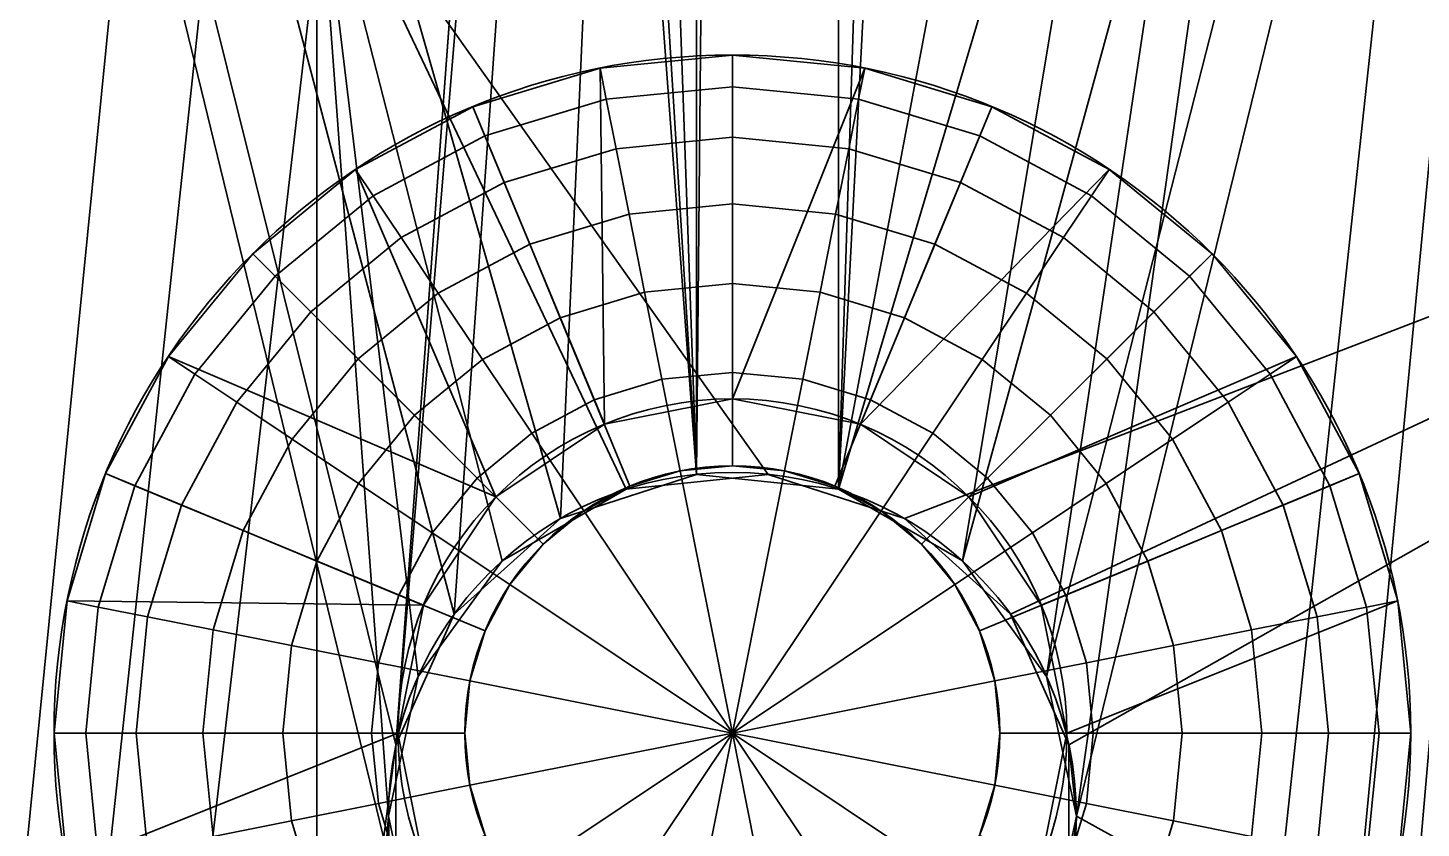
# Model space of a CAD drawing. Header units: millimetres. Extents: x 516 to 946, y 0 to 190.
# Drawn here: x 663.24 to 670.53, y 107.92 to 112.11 of the extents above; entities that cross this region are included whole.
import ezdxf

# ---------------------------------------------------------------- set-up
doc = ezdxf.new("R2010")
doc.units = ezdxf.units.MM
doc.layers.add('1', color=7, linetype='Continuous', true_color=0xffffff)

# ---------------------------------------------------------------- blocks, each defined once
blk = doc.blocks.new('UG_SURFACE_001')
at = {"layer": '1', "color": 252, "linetype": 'Continuous', "lineweight": 35}
for points in [[(149.199486, 113.101698, 3.5), (141.220301, 113.101698, 3.5), (141.220301, 103.351697, 3.5), (149.199486, 103.351697, 3.5)], [(149.199486, 103.351697, 1.5), (141.220301, 103.351697, 1.5), (141.220301, 113.101698, 1.5), (149.199486, 113.101698, 1.5)], [(149.199486, 113.101698, 3.5), (149.730101, 108.710267, 3.5), (150.170043, 109.315798, 3.5)], [(149.199486, 113.101698, 3.5), (149.199486, 103.351697, 3.5), (149.574488, 107.978135, 3.5)], [(149.574488, 107.978135, 3.5), (149.730101, 108.710267, 3.5), (149.199486, 113.101698, 3.5)], [(149.199486, 113.101698, 3.5), (150.818259, 109.69004, 3.5), (151.562631, 109.768279, 3.5)], [(151.562631, 109.768279, 3.5), (152.274489, 109.536983, 3.5), (161.528692, 113.101698, 3.5), (149.199486, 113.101698, 3.5)], [(150.170043, 109.315798, 3.5), (150.818259, 109.69004, 3.5), (149.199486, 113.101698, 3.5)], [(149.199486, 113.101698, 1.5), (161.528692, 113.101698, 1.5), (152.274489, 109.536983, 1.5), (151.562631, 109.768279, 1.5)], [(149.199486, 113.101698, 1.5), (149.730101, 108.710267, 1.5), (149.574488, 107.978135, 1.5)], [(149.199486, 113.101698, 1.5), (150.818259, 109.69004, 1.5), (150.170043, 109.315798, 1.5)], [(150.170043, 109.315798, 1.5), (149.730101, 108.710267, 1.5), (149.199486, 113.101698, 1.5)], [(151.562631, 109.768279, 1.5), (150.818259, 109.69004, 1.5), (149.199486, 113.101698, 1.5)], [(149.574488, 107.978135, 1.5), (149.199486, 103.351697, 1.5), (149.199486, 113.101698, 1.5)], [(161.528692, 113.101698, 3.5), (152.274489, 109.536983, 3.5), (152.83072, 109.036148, 3.5)], [(152.83072, 109.036148, 1.5), (152.274489, 109.536983, 1.5), (161.528692, 113.101698, 1.5)], [(152.83072, 109.036148, 3.5), (153.135151, 108.352378, 3.5), (161.528692, 113.101698, 3.5)], [(153.135151, 108.352378, 1.5), (152.83072, 109.036148, 1.5), (161.528692, 113.101698, 1.5)], [(161.528692, 103.351697, 3.5), (161.528692, 113.101698, 3.5), (153.135151, 108.352378, 3.5), (153.135151, 107.603893, 3.5)], [(153.17449, 107.978135, 1.5), (153.135151, 108.352378, 1.5), (161.528692, 113.101698, 1.5), (161.528692, 103.351697, 1.5)], [(151.562631, 109.768279, 1.5), (151.562631, 109.768279, 3.5), (150.818259, 109.69004, 3.5), (150.818259, 109.69004, 1.5)], [(152.274489, 109.536983, 1.5), (152.274489, 109.536983, 3.5), (151.562631, 109.768279, 3.5), (151.562631, 109.768279, 1.5)], [(150.818259, 109.69004, 1.5), (150.818259, 109.69004, 3.5), (150.170043, 109.315798, 3.5), (150.170043, 109.315798, 1.5)], [(152.83072, 109.036148, 1.5), (152.83072, 109.036148, 3.5), (152.274489, 109.536983, 3.5), (152.274489, 109.536983, 1.5)], [(150.170043, 109.315798, 1.5), (150.170043, 109.315798, 3.5), (149.730101, 108.710267, 3.5), (149.730101, 108.710267, 1.5)], [(153.135151, 108.352378, 1.5), (153.135151, 108.352378, 3.5), (152.83072, 109.036148, 3.5), (152.83072, 109.036148, 1.5)], [(149.730101, 108.710267, 1.5), (149.730101, 108.710267, 3.5), (149.574488, 107.978135, 3.5), (149.574488, 107.978135, 1.5)], [(153.135151, 108.352378, 3.5), (153.135151, 108.352378, 1.5), (153.17449, 107.978135, 1.5)], [(153.17449, 107.978135, 1.5), (153.135151, 107.603893, 3.5), (153.135151, 108.352378, 3.5)], [(149.730101, 107.246011, 3.5), (149.574488, 107.978135, 3.5), (149.199486, 103.351697, 3.5)], [(149.199486, 103.351697, 1.5), (149.574488, 107.978135, 1.5), (149.730101, 107.246011, 1.5)], [(149.574488, 107.978135, 1.5), (149.574488, 107.978135, 3.5), (149.730101, 107.246011, 3.5), (149.730101, 107.246011, 1.5)], [(161.528692, 103.351697, 1.5), (153.135151, 107.603893, 1.5), (153.17449, 107.978135, 1.5)], [(153.17449, 107.978135, 1.5), (153.135151, 107.603893, 1.5), (153.135151, 107.603893, 3.5)]]:
    blk.add_3dface(points, dxfattribs=at)
blk = doc.blocks.new('1стенка_MODEL')
at = {"layer": '1', "color": 252, "linetype": 'Continuous', "lineweight": 35}
blk.add_circle((151.374484, 107.978137, 1.5), 1.8, dxfattribs=at)
at = {"layer": '1', "color": 252, "linetype": 'Continuous', "lineweight": 35, "extrusion": (0, 0, -1)}
blk.add_circle((-151.374484, 107.978137, -3.5), 1.8, dxfattribs=at)
at = {"layer": '1', "color": 252, "linetype": 'Continuous', "lineweight": 35}
blk.add_blockref('UG_SURFACE_001', (0, 0), dxfattribs=at)
blk = doc.blocks.new('UG_SURFACE_004')
at = {"layer": '1', "color": 252, "linetype": 'Continuous', "lineweight": 35}
for points in [[(141.374469, 141.413555, 3.5), (149.613827, 84.916964, 3.5), (149.613827, 84.168479, 3.5)], [(149.613827, 84.168479, 3.5), (151.186347, 62.897444, 3.5), (141.374469, 141.413555, 3.5)], [(141.374469, 141.413555, 3.5), (150.474489, 86.101569, 3.5), (149.918258, 85.600734, 3.5)], [(141.374469, 141.413555, 3.5), (149.613813, 108.352378, 3.5), (149.613813, 107.603893, 3.5)], [(149.613813, 107.603893, 3.5), (151.186347, 86.332865, 3.5), (150.474489, 86.101569, 3.5), (141.374469, 141.413555, 3.5)], [(141.374469, 141.413555, 3.5), (150.474489, 109.536983, 3.5), (149.918258, 109.036148, 3.5)], [(141.374469, 141.413555, 3.5), (150.474504, 62.666155, 3.5), (149.918273, 62.16532, 3.5)], [(149.918258, 85.600734, 3.5), (149.613827, 84.916964, 3.5), (141.374469, 141.413555, 3.5)], [(149.613813, 131.039307, 3.5), (151.186332, 109.768279, 3.5), (150.474489, 109.536983, 3.5), (141.374469, 141.413555, 3.5)], [(149.918273, 62.16532, 3.5), (149.613842, 61.48155, 3.5), (141.374499, 51.107306, 3.5), (141.374469, 141.413555, 3.5)], [(149.918258, 109.036148, 3.5), (149.613813, 108.352378, 3.5), (141.374469, 141.413555, 3.5)], [(141.374469, 141.413555, 3.5), (151.186347, 62.897444, 3.5), (150.474504, 62.666155, 3.5)], [(152.578935, 85.880384, 3.5), (151.93072, 86.254627, 3.5), (161.37448, 141.413555, 3.5)], [(153.018862, 130.681425, 3.5), (153.174475, 131.413549, 3.5), (161.37448, 141.413555, 3.5), (151.93072, 109.69004, 3.5)], [(153.018862, 107.246011, 3.5), (153.17449, 107.978135, 3.5), (161.37448, 141.413555, 3.5), (151.93072, 86.254627, 3.5)], [(152.57892, 109.315798, 3.5), (151.93072, 109.69004, 3.5), (161.37448, 141.413555, 3.5)], [(153.17449, 84.542722, 3.5), (161.37448, 141.413555, 3.5), (151.930735, 62.819213, 3.5)], [(152.578935, 62.44497, 3.5), (151.930735, 62.819213, 3.5), (161.37448, 141.413555, 3.5)], [(161.37448, 141.413555, 3.5), (153.018862, 108.710267, 3.5), (152.57892, 109.315798, 3.5)], [(153.018877, 85.274845, 3.5), (152.578935, 85.880384, 3.5), (161.37448, 141.413555, 3.5)], [(161.37448, 141.413555, 3.5), (153.018892, 61.839435, 3.5), (152.578935, 62.44497, 3.5)], [(161.37448, 141.413555, 3.5), (153.17449, 107.978135, 3.5), (153.018862, 108.710267, 3.5)], [(161.37448, 141.413555, 3.5), (153.17449, 84.542722, 3.5), (153.018877, 85.274845, 3.5)], [(161.37448, 141.413555, 3.5), (161.374509, 51.10731, 3.5), (153.174505, 61.107308, 3.5), (153.018892, 61.839435, 3.5)], [(149.918243, 130.355537, 5), (149.613813, 131.039307, 5), (142.074481, 141.228884, 5), (142.07451, 51.291965, 5)], [(151.93072, 86.254627, 5), (157.87448, 141.228899, 5), (153.17449, 107.978135, 5)], [(157.87448, 141.228899, 5), (151.93072, 109.69004, 5), (152.57892, 109.315798, 5)], [(157.87448, 141.228899, 5), (151.93072, 86.254627, 5), (152.578935, 85.880384, 5)], [(151.93072, 109.69004, 5), (157.87448, 141.228899, 5), (153.174475, 131.413549, 5), (153.018862, 130.681425, 5)], [(152.57892, 109.315798, 5), (153.018862, 108.710267, 5), (157.87448, 141.228899, 5)], [(152.578935, 85.880384, 5), (153.018877, 85.274845, 5), (157.87448, 141.228899, 5)], [(153.018862, 108.710267, 5), (153.17449, 107.978135, 5), (157.87448, 141.228899, 5)], [(157.87448, 141.228899, 5), (153.018877, 85.274845, 5), (153.17449, 84.542722, 5)], [(153.17449, 84.542722, 5), (157.87451, 51.291969, 5), (157.87448, 141.228899, 5)], [(151.186332, 109.768279, 3.5), (149.613813, 131.039307, 3.5), (149.918243, 130.355537, 3.5)], [(151.93072, 109.69004, 5), (153.018862, 130.681425, 5), (152.578905, 130.075887, 5)], [(152.578905, 130.075887, 3.5), (153.018862, 130.681425, 3.5), (151.93072, 109.69004, 3.5)], [(150.474474, 129.854709, 5), (149.918243, 130.355537, 5), (142.07451, 51.291965, 5)], [(151.186332, 109.768279, 3.5), (149.918243, 130.355537, 3.5), (150.474474, 129.854709, 3.5)], [(151.93072, 109.69004, 5), (152.578905, 130.075887, 5), (151.930705, 129.701644, 5)], [(151.93072, 109.69004, 3.5), (151.930705, 129.701644, 3.5), (152.578905, 130.075887, 3.5)], [(151.186317, 129.623413, 5), (150.474474, 129.854709, 5), (142.07451, 51.291965, 5)], [(150.474474, 129.854709, 3.5), (151.186317, 129.623413, 3.5), (151.186332, 109.768279, 3.5)], [(151.186317, 129.623413, 3.5), (151.930705, 129.701644, 3.5), (151.93072, 109.69004, 3.5), (151.186332, 109.768279, 3.5)], [(151.930705, 129.701644, 5), (151.374474, 129.613549, 5), (151.186332, 109.768279, 5), (151.93072, 109.69004, 5)], [(149.613813, 108.352378, 5), (151.186317, 129.623413, 5), (142.07451, 51.291965, 5)], [(149.613813, 108.352378, 5), (151.374474, 129.613549, 5), (151.186317, 129.623413, 5)], [(151.374474, 129.613549, 5), (149.613813, 108.352378, 5), (149.918258, 109.036148, 5)], [(149.918258, 109.036148, 5), (150.474489, 109.536983, 5), (151.374474, 129.613549, 5)], [(151.374474, 129.613549, 5), (150.474489, 109.536983, 5), (151.186332, 109.768279, 5)], [(150.474489, 109.536983, 5), (150.474489, 109.536983, 3.5), (151.186332, 109.768279, 3.5), (151.186332, 109.768279, 5)], [(151.186332, 109.768279, 5), (151.186332, 109.768279, 3.5), (151.93072, 109.69004, 3.5), (151.93072, 109.69004, 5)], [(151.93072, 109.69004, 5), (151.93072, 109.69004, 3.5), (152.57892, 109.315798, 3.5), (152.57892, 109.315798, 5)], [(149.918258, 109.036148, 5), (149.918258, 109.036148, 3.5), (150.474489, 109.536983, 3.5), (150.474489, 109.536983, 5)], [(152.57892, 109.315798, 5), (152.57892, 109.315798, 3.5), (153.018862, 108.710267, 3.5), (153.018862, 108.710267, 5)], [(149.613813, 108.352378, 5), (149.613813, 108.352378, 3.5), (149.918258, 109.036148, 3.5), (149.918258, 109.036148, 5)], [(153.018862, 108.710267, 5), (153.018862, 108.710267, 3.5), (153.17449, 107.978135, 3.5), (153.17449, 107.978135, 5)], [(142.07451, 51.291965, 5), (149.613813, 107.603893, 5), (149.613813, 108.352378, 5)], [(149.613813, 107.603893, 5), (149.613813, 107.603893, 3.5), (149.613813, 108.352378, 3.5), (149.613813, 108.352378, 5)], [(153.17449, 107.978135, 5), (153.018862, 107.246011, 5), (151.93072, 86.254627, 5)], [(153.17449, 107.978135, 5), (153.17449, 107.978135, 3.5), (153.018862, 107.246011, 3.5), (153.018862, 107.246011, 5)]]:
    blk.add_3dface(points, dxfattribs=at)
blk = doc.blocks.new('5стойка_MODEL')
at = {"layer": '1', "color": 252, "linetype": 'Continuous', "lineweight": 35}
for centre in [(151.3745, 107.9781, 3.5), (151.3745, 107.9781, 5)]:
    blk.add_circle(centre, 1.8, dxfattribs=at)
blk.add_blockref('UG_SURFACE_004', (0, 0), dxfattribs=at)
blk = doc.blocks.new('UG_SURFACE_007')
at = {"layer": '1', "color": 252, "linetype": 'Continuous', "lineweight": 35}
for points in [[(0, 3.384057, -0.462897), (-0.660197, 3.319033, -0.462897), (-0.692571, 3.481788), (0, 3.55)], [(-0.669696, 1.616789), (0, 1.75), (0, 3.55), (-0.692571, 3.481788)], [(-0.692571, 3.481788, 3.5), (0, 3.55, 3.5), (0, 1.75, 3.5), (-0.669696, 1.616789, 3.5)], [(0, 3.55, 3.5), (-0.692571, 3.481788, 3.5), (-0.660197, 3.319033, 3.962897), (0, 3.384057, 3.962897)], [(0.660197, 3.319033, -0.462897), (0, 3.384057, -0.462897), (0, 3.55), (0.692571, 3.481788)], [(0.692571, 3.481788), (0, 3.55), (0, 1.75)], [(0, 1.75, 3.5), (0, 3.55, 3.5), (0.692571, 3.481788, 3.5)], [(0.692571, 3.481788, 3.5), (0, 3.55, 3.5), (0, 3.384057, 3.962897), (0.660197, 3.319033, 3.962897)], [(-0.660197, 3.319033, -0.462897), (-1.295022, 3.12646, -0.462897), (-1.358526, 3.279772), (-0.692571, 3.481788)], [(-0.692571, 3.481788), (-1.358526, 3.279772), (-0.669696, 1.616789)], [(-0.669696, 1.616789, 3.5), (-1.358526, 3.279772, 3.5), (-0.692571, 3.481788, 3.5)], [(-0.692571, 3.481788, 3.5), (-1.358526, 3.279772, 3.5), (-1.295022, 3.12646, 3.962897), (-0.660197, 3.319033, 3.962897)], [(0, 1.75), (0.669696, 1.616789), (1.358526, 3.279772), (0.692571, 3.481788)], [(0.692571, 3.481788, 3.5), (1.358526, 3.279772, 3.5), (0.669696, 1.616789, 3.5), (0, 1.75, 3.5)], [(1.295022, 3.12646, -0.462897), (0.660197, 3.319033, -0.462897), (0.692571, 3.481788), (1.358526, 3.279772)], [(1.358526, 3.279772, 3.5), (0.692571, 3.481788, 3.5), (0.660197, 3.319033, 3.962897), (1.295022, 3.12646, 3.962897)], [(0, 3.119843, -0.877629), (-0.608651, 3.059896, -0.877629), (-0.660197, 3.319033, -0.462897), (0, 3.384057, -0.462897)], [(0, 3.384057, 3.962897), (-0.660197, 3.319033, 3.962897), (-0.608651, 3.059896, 4.377629), (0, 3.119843, 4.377629)], [(0.608651, 3.059896, -0.877629), (0, 3.119843, -0.877629), (0, 3.384057, -0.462897), (0.660197, 3.319033, -0.462897)], [(0.660197, 3.319033, 3.962897), (0, 3.384057, 3.962897), (0, 3.119843, 4.377629), (0.608651, 3.059896, 4.377629)], [(-0.608651, 3.059896, -0.877629), (-1.193912, 2.882359, -0.877629), (-1.295022, 3.12646, -0.462897), (-0.660197, 3.319033, -0.462897)], [(-0.660197, 3.319033, 3.962897), (-1.295022, 3.12646, 3.962897), (-1.193912, 2.882359, 4.377629), (-0.608651, 3.059896, 4.377629)], [(1.193912, 2.882359, -0.877629), (0.608651, 3.059896, -0.877629), (0.660197, 3.319033, -0.462897), (1.295022, 3.12646, -0.462897)], [(1.295022, 3.12646, 3.962897), (0.660197, 3.319033, 3.962897), (0.608651, 3.059896, 4.377629), (1.193912, 2.882359, 4.377629)], [(-1.295022, 3.12646, -0.462897), (-1.880081, 2.81374, -0.462897), (-1.972274, 2.951717), (-1.358526, 3.279772)], [(-1.237437, 1.237437), (-0.669696, 1.616789), (-1.358526, 3.279772), (-1.972274, 2.951717)], [(-1.972274, 2.951717, 3.5), (-1.358526, 3.279772, 3.5), (-0.669696, 1.616789, 3.5), (-1.237437, 1.237437, 3.5)], [(-1.358526, 3.279772, 3.5), (-1.972274, 2.951717, 3.5), (-1.880081, 2.81374, 3.962897), (-1.295022, 3.12646, 3.962897)], [(1.972274, 2.951717), (1.358526, 3.279772), (0.669696, 1.616789)], [(0.669696, 1.616789, 3.5), (1.358526, 3.279772, 3.5), (1.972274, 2.951717, 3.5)], [(1.880081, 2.81374, -0.462897), (1.295022, 3.12646, -0.462897), (1.358526, 3.279772), (1.972274, 2.951717)], [(1.972274, 2.951717, 3.5), (1.358526, 3.279772, 3.5), (1.295022, 3.12646, 3.962897), (1.880081, 2.81374, 3.962897)], [(-1.193912, 2.882359, -0.877629), (-1.733292, 2.594055, -0.877629), (-1.880081, 2.81374, -0.462897), (-1.295022, 3.12646, -0.462897)], [(-1.295022, 3.12646, 3.962897), (-1.880081, 2.81374, 3.962897), (-1.733292, 2.594055, 4.377629), (-1.193912, 2.882359, 4.377629)], [(0, 2.770447, -1.223654), (-0.540487, 2.717214, -1.223654), (-0.608651, 3.059896, -0.877629), (0, 3.119843, -0.877629)], [(0, 3.119843, 4.377629), (-0.608651, 3.059896, 4.377629), (-0.540487, 2.717214, 4.723654), (0, 2.770447, 4.723654)], [(0.540487, 2.717214, -1.223654), (0, 2.770447, -1.223654), (0, 3.119843, -0.877629), (0.608651, 3.059896, -0.877629)], [(0.608651, 3.059896, 4.377629), (0, 3.119843, 4.377629), (0, 2.770447, 4.723654), (0.540487, 2.717214, 4.723654)], [(1.733292, 2.594055, -0.877629), (1.193912, 2.882359, -0.877629), (1.295022, 3.12646, -0.462897), (1.880081, 2.81374, -0.462897)], [(1.880081, 2.81374, 3.962897), (1.295022, 3.12646, 3.962897), (1.193912, 2.882359, 4.377629), (1.733292, 2.594055, 4.377629)], [(-0.540487, 2.717214, -1.223654), (-1.060204, 2.559559, -1.223654), (-1.193912, 2.882359, -0.877629), (-0.608651, 3.059896, -0.877629)], [(-0.608651, 3.059896, 4.377629), (-1.193912, 2.882359, 4.377629), (-1.060204, 2.559559, 4.723654), (-0.540487, 2.717214, 4.723654)], [(1.060204, 2.559559, -1.223654), (0.540487, 2.717214, -1.223654), (0.608651, 3.059896, -0.877629), (1.193912, 2.882359, -0.877629)], [(1.193912, 2.882359, 4.377629), (0.608651, 3.059896, 4.377629), (0.540487, 2.717214, 4.723654), (1.060204, 2.559559, 4.723654)], [(-1.880081, 2.81374, -0.462897), (-2.392889, 2.392889, -0.462897), (-2.510229, 2.510229), (-1.972274, 2.951717)], [(-1.972274, 2.951717), (-2.510229, 2.510229), (-1.237437, 1.237437)], [(-1.237437, 1.237437, 3.5), (-2.510229, 2.510229, 3.5), (-1.972274, 2.951717, 3.5)], [(-1.972274, 2.951717, 3.5), (-2.510229, 2.510229, 3.5), (-2.392889, 2.392889, 3.962897), (-1.880081, 2.81374, 3.962897)], [(0.669696, 1.616789), (1.237437, 1.237437), (2.510229, 2.510229), (1.972274, 2.951717)], [(1.972274, 2.951717, 3.5), (2.510229, 2.510229, 3.5), (1.237437, 1.237437, 3.5), (0.669696, 1.616789, 3.5)], [(2.392889, 2.392889, -0.462897), (1.880081, 2.81374, -0.462897), (1.972274, 2.951717), (2.510229, 2.510229)], [(2.510229, 2.510229, 3.5), (1.972274, 2.951717, 3.5), (1.880081, 2.81374, 3.962897), (2.392889, 2.392889, 3.962897)], [(-1.060204, 2.559559, -1.223654), (-1.539178, 2.303543, -1.223654), (-1.733292, 2.594055, -0.877629), (-1.193912, 2.882359, -0.877629)], [(-1.193912, 2.882359, 4.377629), (-1.733292, 2.594055, 4.377629), (-1.539178, 2.303543, 4.723654), (-1.060204, 2.559559, 4.723654)], [(1.539178, 2.303543, -1.223654), (1.060204, 2.559559, -1.223654), (1.193912, 2.882359, -0.877629), (1.733292, 2.594055, -0.877629)], [(1.733292, 2.594055, 4.377629), (1.193912, 2.882359, 4.377629), (1.060204, 2.559559, 4.723654), (1.539178, 2.303543, 4.723654)], [(-1.733292, 2.594055, -0.877629), (-2.206062, 2.206062, -0.877629), (-2.392889, 2.392889, -0.462897), (-1.880081, 2.81374, -0.462897)], [(-1.880081, 2.81374, 3.962897), (-2.392889, 2.392889, 3.962897), (-2.206062, 2.206062, 4.377629), (-1.733292, 2.594055, 4.377629)], [(2.206062, 2.206062, -0.877629), (1.733292, 2.594055, -0.877629), (1.880081, 2.81374, -0.462897), (2.392889, 2.392889, -0.462897)], [(2.392889, 2.392889, 3.962897), (1.880081, 2.81374, 3.962897), (1.733292, 2.594055, 4.377629), (2.206062, 2.206062, 4.377629)], [(-0.459081, 2.307958, -1.483833), (-0.90052, 2.174048, -1.483833), (-1.060204, 2.559559, -1.223654), (-0.540487, 2.717214, -1.223654)], [(-0.540487, 2.717214, 4.723654), (-1.060204, 2.559559, 4.723654), (-0.90052, 2.174048, 4.983833), (-0.459081, 2.307958, 4.983833)], [(0, 2.353173, -1.483833), (-0.459081, 2.307958, -1.483833), (-0.540487, 2.717214, -1.223654), (0, 2.770447, -1.223654)], [(0, 2.770447, 4.723654), (-0.540487, 2.717214, 4.723654), (-0.459081, 2.307958, 4.983833), (0, 2.353173, 4.983833)], [(0.459081, 2.307958, -1.483833), (0, 2.353173, -1.483833), (0, 2.770447, -1.223654), (0.540487, 2.717214, -1.223654)], [(0.540487, 2.717214, 4.723654), (0, 2.770447, 4.723654), (0, 2.353173, 4.983833), (0.459081, 2.307958, 4.983833)], [(0.90052, 2.174048, -1.483833), (0.459081, 2.307958, -1.483833), (0.540487, 2.717214, -1.223654), (1.060204, 2.559559, -1.223654)], [(1.060204, 2.559559, 4.723654), (0.540487, 2.717214, 4.723654), (0.459081, 2.307958, 4.983833), (0.90052, 2.174048, 4.983833)], [(-1.539178, 2.303543, -1.223654), (-1.959002, 1.959002, -1.223654), (-2.206062, 2.206062, -0.877629), (-1.733292, 2.594055, -0.877629)], [(-1.733292, 2.594055, 4.377629), (-2.206062, 2.206062, 4.377629), (-1.959002, 1.959002, 4.723654), (-1.539178, 2.303543, 4.723654)], [(-0.90052, 2.174048, -1.483833), (-1.307353, 1.956592, -1.483833), (-1.539178, 2.303543, -1.223654), (-1.060204, 2.559559, -1.223654)], [(-1.060204, 2.559559, 4.723654), (-1.539178, 2.303543, 4.723654), (-1.307353, 1.956592, 4.983833), (-0.90052, 2.174048, 4.983833)], [(1.307353, 1.956592, -1.483833), (0.90052, 2.174048, -1.483833), (1.060204, 2.559559, -1.223654), (1.539178, 2.303543, -1.223654)], [(1.539178, 2.303543, 4.723654), (1.060204, 2.559559, 4.723654), (0.90052, 2.174048, 4.983833), (1.307353, 1.956592, 4.983833)], [(1.959002, 1.959002, -1.223654), (1.539178, 2.303543, -1.223654), (1.733292, 2.594055, -0.877629), (2.206062, 2.206062, -0.877629)], [(2.206062, 2.206062, 4.377629), (1.733292, 2.594055, 4.377629), (1.539178, 2.303543, 4.723654), (1.959002, 1.959002, 4.723654)], [(-2.392889, 2.392889, -0.462897), (-2.81374, 1.880081, -0.462897), (-2.951717, 1.972274), (-2.510229, 2.510229)], [(-1.237437, 1.237437), (-2.510229, 2.510229), (-2.951717, 1.972274)], [(-2.951717, 1.972274, 3.5), (-2.510229, 2.510229, 3.5), (-1.237437, 1.237437, 3.5)], [(-2.510229, 2.510229, 3.5), (-2.951717, 1.972274, 3.5), (-2.81374, 1.880081, 3.962897), (-2.392889, 2.392889, 3.962897)], [(2.951717, 1.972274), (2.510229, 2.510229), (1.237437, 1.237437)], [(1.237437, 1.237437, 3.5), (2.510229, 2.510229, 3.5), (2.951717, 1.972274, 3.5)], [(2.81374, 1.880081, -0.462897), (2.392889, 2.392889, -0.462897), (2.510229, 2.510229), (2.951717, 1.972274)], [(2.951717, 1.972274, 3.5), (2.510229, 2.510229, 3.5), (2.392889, 2.392889, 3.962897), (2.81374, 1.880081, 3.962897)], [(-2.206062, 2.206062, -0.877629), (-2.594055, 1.733292, -0.877629), (-2.81374, 1.880081, -0.462897), (-2.392889, 2.392889, -0.462897)], [(-2.392889, 2.392889, 3.962897), (-2.81374, 1.880081, 3.962897), (-2.594055, 1.733292, 4.377629), (-2.206062, 2.206062, 4.377629)], [(0, 1.888689, -1.645281), (-0.368465, 1.852398, -1.645281), (-0.459081, 2.307958, -1.483833), (0, 2.353173, -1.483833)], [(0, 2.353173, 4.983833), (-0.459081, 2.307958, 4.983833), (-0.368465, 1.852398, 5.145281), (0, 1.888689, 5.145281)], [(0.368465, 1.852398, -1.645281), (0, 1.888689, -1.645281), (0, 2.353173, -1.483833), (0.459081, 2.307958, -1.483833)], [(0.459081, 2.307958, 4.983833), (0, 2.353173, 4.983833), (0, 1.888689, 5.145281), (0.368465, 1.852398, 5.145281)], [(2.594055, 1.733292, -0.877629), (2.206062, 2.206062, -0.877629), (2.392889, 2.392889, -0.462897), (2.81374, 1.880081, -0.462897)], [(2.81374, 1.880081, 3.962897), (2.392889, 2.392889, 3.962897), (2.206062, 2.206062, 4.377629), (2.594055, 1.733292, 4.377629)], [(-1.307353, 1.956592, -1.483833), (-1.663945, 1.663945, -1.483833), (-1.959002, 1.959002, -1.223654), (-1.539178, 2.303543, -1.223654)], [(-1.539178, 2.303543, 4.723654), (-1.959002, 1.959002, 4.723654), (-1.663945, 1.663945, 4.983833), (-1.307353, 1.956592, 4.983833)], [(-0.368465, 1.852398, -1.645281), (-0.72277, 1.744921, -1.645281), (-0.90052, 2.174048, -1.483833), (-0.459081, 2.307958, -1.483833)], [(-0.459081, 2.307958, 4.983833), (-0.90052, 2.174048, 4.983833), (-0.72277, 1.744921, 5.145281), (-0.368465, 1.852398, 5.145281)], [(0.72277, 1.744921, -1.645281), (0.368465, 1.852398, -1.645281), (0.459081, 2.307958, -1.483833), (0.90052, 2.174048, -1.483833)], [(0.90052, 2.174048, 4.983833), (0.459081, 2.307958, 4.983833), (0.368465, 1.852398, 5.145281), (0.72277, 1.744921, 5.145281)], [(1.663945, 1.663945, -1.483833), (1.307353, 1.956592, -1.483833), (1.539178, 2.303543, -1.223654), (1.959002, 1.959002, -1.223654)], [(1.959002, 1.959002, 4.723654), (1.539178, 2.303543, 4.723654), (1.307353, 1.956592, 4.983833), (1.663945, 1.663945, 4.983833)], [(-1.959002, 1.959002, -1.223654), (-2.303543, 1.539178, -1.223654), (-2.594055, 1.733292, -0.877629), (-2.206062, 2.206062, -0.877629)], [(-2.206062, 2.206062, 4.377629), (-2.594055, 1.733292, 4.377629), (-2.303543, 1.539178, 4.723654), (-1.959002, 1.959002, 4.723654)], [(2.303543, 1.539178, -1.223654), (1.959002, 1.959002, -1.223654), (2.206062, 2.206062, -0.877629), (2.594055, 1.733292, -0.877629)], [(2.594055, 1.733292, 4.377629), (2.206062, 2.206062, 4.377629), (1.959002, 1.959002, 4.723654), (2.303543, 1.539178, 4.723654)], [(-0.72277, 1.744921, -1.645281), (-1.049299, 1.570387, -1.645281), (-1.307353, 1.956592, -1.483833), (-0.90052, 2.174048, -1.483833)], [(-0.90052, 2.174048, 4.983833), (-1.307353, 1.956592, 4.983833), (-1.049299, 1.570387, 5.145281), (-0.72277, 1.744921, 5.145281)], [(1.049299, 1.570387, -1.645281), (0.72277, 1.744921, -1.645281), (0.90052, 2.174048, -1.483833), (1.307353, 1.956592, -1.483833)], [(1.307353, 1.956592, 4.983833), (0.90052, 2.174048, 4.983833), (0.72277, 1.744921, 5.145281), (1.049299, 1.570387, 5.145281)], [(-2.81374, 1.880081, -0.462897), (-3.12646, 1.295022, -0.462897), (-3.279772, 1.358526), (-2.951717, 1.972274)], [(-2.951717, 1.972274), (-3.279772, 1.358526), (-1.616789, 0.669696), (-1.237437, 1.237437)], [(-1.237437, 1.237437, 3.5), (-1.616789, 0.669696, 3.5), (-3.279772, 1.358526, 3.5), (-2.951717, 1.972274, 3.5)], [(-2.951717, 1.972274, 3.5), (-3.279772, 1.358526, 3.5), (-3.12646, 1.295022, 3.962897), (-2.81374, 1.880081, 3.962897)], [(1.237437, 1.237437), (1.616789, 0.669696), (3.279772, 1.358526), (2.951717, 1.972274)], [(2.951717, 1.972274, 3.5), (3.279772, 1.358526, 3.5), (1.616789, 0.669696, 3.5), (1.237437, 1.237437, 3.5)], [(3.12646, 1.295022, -0.462897), (2.81374, 1.880081, -0.462897), (2.951717, 1.972274), (3.279772, 1.358526)], [(3.279772, 1.358526, 3.5), (2.951717, 1.972274, 3.5), (2.81374, 1.880081, 3.962897), (3.12646, 1.295022, 3.962897)], [(-1.663945, 1.663945, -1.483833), (-1.956592, 1.307353, -1.483833), (-2.303543, 1.539178, -1.223654), (-1.959002, 1.959002, -1.223654)], [(-1.959002, 1.959002, 4.723654), (-2.303543, 1.539178, 4.723654), (-1.956592, 1.307353, 4.983833), (-1.663945, 1.663945, 4.983833)], [(-1.049299, 1.570387, -1.645281), (-1.335505, 1.335505, -1.645281), (-1.663945, 1.663945, -1.483833), (-1.307353, 1.956592, -1.483833)], [(-1.307353, 1.956592, 4.983833), (-1.663945, 1.663945, 4.983833), (-1.335505, 1.335505, 5.145281), (-1.049299, 1.570387, 5.145281)], [(1.335505, 1.335505, -1.645281), (1.049299, 1.570387, -1.645281), (1.307353, 1.956592, -1.483833), (1.663945, 1.663945, -1.483833)], [(1.663945, 1.663945, 4.983833), (1.307353, 1.956592, 4.983833), (1.049299, 1.570387, 5.145281), (1.335505, 1.335505, 5.145281)], [(1.956592, 1.307353, -1.483833), (1.663945, 1.663945, -1.483833), (1.959002, 1.959002, -1.223654), (2.303543, 1.539178, -1.223654)], [(2.303543, 1.539178, 4.723654), (1.959002, 1.959002, 4.723654), (1.663945, 1.663945, 4.983833), (1.956592, 1.307353, 4.983833)], [(-2.594055, 1.733292, -0.877629), (-2.882359, 1.193912, -0.877629), (-3.12646, 1.295022, -0.462897), (-2.81374, 1.880081, -0.462897)], [(-2.81374, 1.880081, 3.962897), (-3.12646, 1.295022, 3.962897), (-2.882359, 1.193912, 4.377629), (-2.594055, 1.733292, 4.377629)], [(-0.273126, 1.373099, -1.7), (-0.535757, 1.293431, -1.7), (-0.72277, 1.744921, -1.645281), (-0.368465, 1.852398, -1.645281)], [(-0.368465, 1.852398, 5.145281), (-0.72277, 1.744921, 5.145281), (-0.535757, 1.293431, 5.2), (-0.273126, 1.373099, 5.2)], [(0, 1.4, -1.7), (-0.273126, 1.373099, -1.7), (-0.368465, 1.852398, -1.645281), (0, 1.888689, -1.645281)], [(0, 1.888689, 5.145281), (-0.368465, 1.852398, 5.145281), (-0.273126, 1.373099, 5.2), (0, 1.4, 5.2)], [(0.273126, 1.373099, -1.7), (0, 1.4, -1.7), (0, 1.888689, -1.645281), (0.368465, 1.852398, -1.645281)], [(0.368465, 1.852398, 5.145281), (0, 1.888689, 5.145281), (0, 1.4, 5.2), (0.273126, 1.373099, 5.2)], [(0.535757, 1.293431, -1.7), (0.273126, 1.373099, -1.7), (0.368465, 1.852398, -1.645281), (0.72277, 1.744921, -1.645281)], [(0.72277, 1.744921, 5.145281), (0.368465, 1.852398, 5.145281), (0.273126, 1.373099, 5.2), (0.535757, 1.293431, 5.2)], [(2.882359, 1.193912, -0.877629), (2.594055, 1.733292, -0.877629), (2.81374, 1.880081, -0.462897), (3.12646, 1.295022, -0.462897)], [(3.12646, 1.295022, 3.962897), (2.81374, 1.880081, 3.962897), (2.594055, 1.733292, 4.377629), (2.882359, 1.193912, 4.377629)], [(-0.669696, 1.616789), (-0.669696, 1.616789, 3.5), (0, 1.75, 3.5), (0, 1.75)], [(0, 1.75), (0, 1.75, 3.5), (0.669696, 1.616789, 3.5), (0.669696, 1.616789)], [(-2.303543, 1.539178, -1.223654), (-2.559559, 1.060204, -1.223654), (-2.882359, 1.193912, -0.877629), (-2.594055, 1.733292, -0.877629)], [(-2.594055, 1.733292, 4.377629), (-2.882359, 1.193912, 4.377629), (-2.559559, 1.060204, 4.723654), (-2.303543, 1.539178, 4.723654)], [(-0.535757, 1.293431, -1.7), (-0.777798, 1.164057, -1.7), (-1.049299, 1.570387, -1.645281), (-0.72277, 1.744921, -1.645281)], [(-0.72277, 1.744921, 5.145281), (-1.049299, 1.570387, 5.145281), (-0.777798, 1.164057, 5.2), (-0.535757, 1.293431, 5.2)], [(0.777798, 1.164057, -1.7), (0.535757, 1.293431, -1.7), (0.72277, 1.744921, -1.645281), (1.049299, 1.570387, -1.645281)], [(1.049299, 1.570387, 5.145281), (0.72277, 1.744921, 5.145281), (0.535757, 1.293431, 5.2), (0.777798, 1.164057, 5.2)], [(2.559559, 1.060204, -1.223654), (2.303543, 1.539178, -1.223654), (2.594055, 1.733292, -0.877629), (2.882359, 1.193912, -0.877629)], [(2.882359, 1.193912, 4.377629), (2.594055, 1.733292, 4.377629), (2.303543, 1.539178, 4.723654), (2.559559, 1.060204, 4.723654)], [(-1.335505, 1.335505, -1.645281), (-1.570387, 1.049299, -1.645281), (-1.956592, 1.307353, -1.483833), (-1.663945, 1.663945, -1.483833)], [(-1.663945, 1.663945, 4.983833), (-1.956592, 1.307353, 4.983833), (-1.570387, 1.049299, 5.145281), (-1.335505, 1.335505, 5.145281)], [(-1.237437, 1.237437), (-1.237437, 1.237437, 3.5), (-0.669696, 1.616789, 3.5), (-0.669696, 1.616789)], [(0.669696, 1.616789), (0.669696, 1.616789, 3.5), (1.237437, 1.237437, 3.5), (1.237437, 1.237437)], [(1.570387, 1.049299, -1.645281), (1.335505, 1.335505, -1.645281), (1.663945, 1.663945, -1.483833), (1.956592, 1.307353, -1.483833)], [(1.956592, 1.307353, 4.983833), (1.663945, 1.663945, 4.983833), (1.335505, 1.335505, 5.145281), (1.570387, 1.049299, 5.145281)], [(-1.956592, 1.307353, -1.483833), (-2.174048, 0.90052, -1.483833), (-2.559559, 1.060204, -1.223654), (-2.303543, 1.539178, -1.223654)], [(-2.303543, 1.539178, 4.723654), (-2.559559, 1.060204, 4.723654), (-2.174048, 0.90052, 4.983833), (-1.956592, 1.307353, 4.983833)], [(-0.777798, 1.164057, -1.7), (-0.989949, 0.989949, -1.7), (-1.335505, 1.335505, -1.645281), (-1.049299, 1.570387, -1.645281)], [(-1.049299, 1.570387, 5.145281), (-1.335505, 1.335505, 5.145281), (-0.989949, 0.989949, 5.2), (-0.777798, 1.164057, 5.2)], [(0.989949, 0.989949, -1.7), (0.777798, 1.164057, -1.7), (1.049299, 1.570387, -1.645281), (1.335505, 1.335505, -1.645281)], [(1.335505, 1.335505, 5.145281), (1.049299, 1.570387, 5.145281), (0.777798, 1.164057, 5.2), (0.989949, 0.989949, 5.2)], [(2.174048, 0.90052, -1.483833), (1.956592, 1.307353, -1.483833), (2.303543, 1.539178, -1.223654), (2.559559, 1.060204, -1.223654)], [(2.559559, 1.060204, 4.723654), (2.303543, 1.539178, 4.723654), (1.956592, 1.307353, 4.983833), (2.174048, 0.90052, 4.983833)], [(-0.273126, 1.373099, -1.7), (0, 1.4, -1.7), (0.273126, 1.373099, -1.7), (0, 0, -1.7)], [(0.273126, 1.373099, 5.2), (0, 1.4, 5.2), (-0.273126, 1.373099, 5.2), (0, 0, 5.2)], [(-3.12646, 1.295022, -0.462897), (-3.319033, 0.660197, -0.462897), (-3.481788, 0.692571), (-3.279772, 1.358526)], [(-1.616789, 0.669696), (-3.279772, 1.358526), (-3.481788, 0.692571)], [(-3.481788, 0.692571, 3.5), (-3.279772, 1.358526, 3.5), (-1.616789, 0.669696, 3.5)], [(-3.279772, 1.358526, 3.5), (-3.481788, 0.692571, 3.5), (-3.319033, 0.660197, 3.962897), (-3.12646, 1.295022, 3.962897)], [(-0.989949, 0.989949, -1.7), (-1.164057, 0.777798, -1.7), (-1.570387, 1.049299, -1.645281), (-1.335505, 1.335505, -1.645281)], [(-1.335505, 1.335505, 5.145281), (-1.570387, 1.049299, 5.145281), (-1.164057, 0.777798, 5.2), (-0.989949, 0.989949, 5.2)], [(-0.777798, 1.164057, -1.7), (-0.535757, 1.293431, -1.7), (-0.273126, 1.373099, -1.7), (0, 0, -1.7)], [(-0.273126, 1.373099, 5.2), (-0.535757, 1.293431, 5.2), (-0.777798, 1.164057, 5.2), (0, 0, 5.2)], [(0.273126, 1.373099, -1.7), (0.535757, 1.293431, -1.7), (0.777798, 1.164057, -1.7), (0, 0, -1.7)], [(0.777798, 1.164057, 5.2), (0.535757, 1.293431, 5.2), (0.273126, 1.373099, 5.2), (0, 0, 5.2)], [(1.164057, 0.777798, -1.7), (0.989949, 0.989949, -1.7), (1.335505, 1.335505, -1.645281), (1.570387, 1.049299, -1.645281)], [(1.570387, 1.049299, 5.145281), (1.335505, 1.335505, 5.145281), (0.989949, 0.989949, 5.2), (1.164057, 0.777798, 5.2)], [(3.481788, 0.692571), (3.279772, 1.358526), (1.616789, 0.669696), (1.75, 0)], [(1.75, 0, 3.5), (1.616789, 0.669696, 3.5), (3.279772, 1.358526, 3.5), (3.481788, 0.692571, 3.5)], [(3.319033, 0.660197, -0.462897), (3.12646, 1.295022, -0.462897), (3.279772, 1.358526), (3.481788, 0.692571)], [(3.481788, 0.692571, 3.5), (3.279772, 1.358526, 3.5), (3.12646, 1.295022, 3.962897), (3.319033, 0.660197, 3.962897)], [(-2.882359, 1.193912, -0.877629), (-3.059896, 0.608651, -0.877629), (-3.319033, 0.660197, -0.462897), (-3.12646, 1.295022, -0.462897)], [(-3.12646, 1.295022, 3.962897), (-3.319033, 0.660197, 3.962897), (-3.059896, 0.608651, 4.377629), (-2.882359, 1.193912, 4.377629)], [(-1.570387, 1.049299, -1.645281), (-1.744921, 0.72277, -1.645281), (-2.174048, 0.90052, -1.483833), (-1.956592, 1.307353, -1.483833)], [(-1.956592, 1.307353, 4.983833), (-2.174048, 0.90052, 4.983833), (-1.744921, 0.72277, 5.145281), (-1.570387, 1.049299, 5.145281)], [(1.744921, 0.72277, -1.645281), (1.570387, 1.049299, -1.645281), (1.956592, 1.307353, -1.483833), (2.174048, 0.90052, -1.483833)], [(2.174048, 0.90052, 4.983833), (1.956592, 1.307353, 4.983833), (1.570387, 1.049299, 5.145281), (1.744921, 0.72277, 5.145281)], [(3.059896, 0.608651, -0.877629), (2.882359, 1.193912, -0.877629), (3.12646, 1.295022, -0.462897), (3.319033, 0.660197, -0.462897)], [(3.319033, 0.660197, 3.962897), (3.12646, 1.295022, 3.962897), (2.882359, 1.193912, 4.377629), (3.059896, 0.608651, 4.377629)], [(-2.559559, 1.060204, -1.223654), (-2.717214, 0.540487, -1.223654), (-3.059896, 0.608651, -0.877629), (-2.882359, 1.193912, -0.877629)], [(-2.882359, 1.193912, 4.377629), (-3.059896, 0.608651, 4.377629), (-2.717214, 0.540487, 4.723654), (-2.559559, 1.060204, 4.723654)], [(-1.616789, 0.669696), (-1.616789, 0.669696, 3.5), (-1.237437, 1.237437, 3.5), (-1.237437, 1.237437)], [(1.237437, 1.237437), (1.237437, 1.237437, 3.5), (1.616789, 0.669696, 3.5), (1.616789, 0.669696)], [(2.717214, 0.540487, -1.223654), (2.559559, 1.060204, -1.223654), (2.882359, 1.193912, -0.877629), (3.059896, 0.608651, -0.877629)], [(3.059896, 0.608651, 4.377629), (2.882359, 1.193912, 4.377629), (2.559559, 1.060204, 4.723654), (2.717214, 0.540487, 4.723654)], [(-1.164057, 0.777798, -1.7), (-0.989949, 0.989949, -1.7), (-0.777798, 1.164057, -1.7), (0, 0, -1.7)], [(-0.777798, 1.164057, 5.2), (-0.989949, 0.989949, 5.2), (-1.164057, 0.777798, 5.2), (0, 0, 5.2)], [(0.777798, 1.164057, -1.7), (0.989949, 0.989949, -1.7), (1.164057, 0.777798, -1.7), (0, 0, -1.7)], [(1.164057, 0.777798, 5.2), (0.989949, 0.989949, 5.2), (0.777798, 1.164057, 5.2), (0, 0, 5.2)], [(-2.174048, 0.90052, -1.483833), (-2.307958, 0.459081, -1.483833), (-2.717214, 0.540487, -1.223654), (-2.559559, 1.060204, -1.223654)], [(-2.559559, 1.060204, 4.723654), (-2.717214, 0.540487, 4.723654), (-2.307958, 0.459081, 4.983833), (-2.174048, 0.90052, 4.983833)], [(-1.164057, 0.777798, -1.7), (-1.293431, 0.535757, -1.7), (-1.744921, 0.72277, -1.645281), (-1.570387, 1.049299, -1.645281)], [(-1.570387, 1.049299, 5.145281), (-1.744921, 0.72277, 5.145281), (-1.293431, 0.535757, 5.2), (-1.164057, 0.777798, 5.2)], [(1.293431, 0.535757, -1.7), (1.164057, 0.777798, -1.7), (1.570387, 1.049299, -1.645281), (1.744921, 0.72277, -1.645281)], [(1.744921, 0.72277, 5.145281), (1.570387, 1.049299, 5.145281), (1.164057, 0.777798, 5.2), (1.293431, 0.535757, 5.2)], [(2.307958, 0.459081, -1.483833), (2.174048, 0.90052, -1.483833), (2.559559, 1.060204, -1.223654), (2.717214, 0.540487, -1.223654)], [(2.717214, 0.540487, 4.723654), (2.559559, 1.060204, 4.723654), (2.174048, 0.90052, 4.983833), (2.307958, 0.459081, 4.983833)], [(-1.744921, 0.72277, -1.645281), (-1.852398, 0.368465, -1.645281), (-2.307958, 0.459081, -1.483833), (-2.174048, 0.90052, -1.483833)], [(-2.174048, 0.90052, 4.983833), (-2.307958, 0.459081, 4.983833), (-1.852398, 0.368465, 5.145281), (-1.744921, 0.72277, 5.145281)], [(1.852398, 0.368465, -1.645281), (1.744921, 0.72277, -1.645281), (2.174048, 0.90052, -1.483833), (2.307958, 0.459081, -1.483833)], [(2.307958, 0.459081, 4.983833), (2.174048, 0.90052, 4.983833), (1.744921, 0.72277, 5.145281), (1.852398, 0.368465, 5.145281)], [(0, 0, -1.7), (-1.373099, 0.273126, -1.7), (-1.293431, 0.535757, -1.7), (-1.164057, 0.777798, -1.7)], [(-1.164057, 0.777798, 5.2), (-1.293431, 0.535757, 5.2), (-1.373099, 0.273126, 5.2), (0, 0, 5.2)], [(1.164057, 0.777798, -1.7), (1.293431, 0.535757, -1.7), (1.373099, 0.273126, -1.7), (0, 0, -1.7)], [(1.373099, 0.273126, 5.2), (1.293431, 0.535757, 5.2), (1.164057, 0.777798, 5.2), (0, 0, 5.2)], [(-3.319033, 0.660197, -0.462897), (-3.384057, 0, -0.462897), (-3.55, 0), (-3.481788, 0.692571)], [(-3.481788, 0.692571), (-3.55, 0), (-1.75, 0), (-1.616789, 0.669696)], [(-1.616789, 0.669696, 3.5), (-1.75, 0, 3.5), (-3.55, 0, 3.5), (-3.481788, 0.692571, 3.5)], [(-3.481788, 0.692571, 3.5), (-3.55, 0, 3.5), (-3.384057, 0, 3.962897), (-3.319033, 0.660197, 3.962897)], [(-3.059896, 0.608651, -0.877629), (-3.119843, 0, -0.877629), (-3.384057, 0, -0.462897), (-3.319033, 0.660197, -0.462897)], [(-3.319033, 0.660197, 3.962897), (-3.384057, 0, 3.962897), (-3.119843, 0, 4.377629), (-3.059896, 0.608651, 4.377629)], [(-1.293431, 0.535757, -1.7), (-1.373099, 0.273126, -1.7), (-1.852398, 0.368465, -1.645281), (-1.744921, 0.72277, -1.645281)], [(-1.744921, 0.72277, 5.145281), (-1.852398, 0.368465, 5.145281), (-1.373099, 0.273126, 5.2), (-1.293431, 0.535757, 5.2)], [(-1.75, 0), (-1.75, 0, 3.5), (-1.616789, 0.669696, 3.5), (-1.616789, 0.669696)], [(1.373099, 0.273126, -1.7), (1.293431, 0.535757, -1.7), (1.744921, 0.72277, -1.645281), (1.852398, 0.368465, -1.645281)], [(1.852398, 0.368465, 5.145281), (1.744921, 0.72277, 5.145281), (1.293431, 0.535757, 5.2), (1.373099, 0.273126, 5.2)], [(1.616789, 0.669696), (1.616789, 0.669696, 3.5), (1.75, 0, 3.5), (1.75, 0)], [(1.75, 0), (3.55, 0), (3.481788, 0.692571)], [(3.481788, 0.692571, 3.5), (3.55, 0, 3.5), (1.75, 0, 3.5)], [(3.119843, 0, -0.877629), (3.059896, 0.608651, -0.877629), (3.319033, 0.660197, -0.462897), (3.384057, 0, -0.462897)], [(3.384057, 0, 3.962897), (3.319033, 0.660197, 3.962897), (3.059896, 0.608651, 4.377629), (3.119843, 0, 4.377629)], [(3.384057, 0, -0.462897), (3.319033, 0.660197, -0.462897), (3.481788, 0.692571), (3.55, 0)], [(3.55, 0, 3.5), (3.481788, 0.692571, 3.5), (3.319033, 0.660197, 3.962897), (3.384057, 0, 3.962897)], [(-2.717214, 0.540487, -1.223654), (-2.770447, 0, -1.223654), (-3.119843, 0, -0.877629), (-3.059896, 0.608651, -0.877629)], [(-3.059896, 0.608651, 4.377629), (-3.119843, 0, 4.377629), (-2.770447, 0, 4.723654), (-2.717214, 0.540487, 4.723654)], [(2.770447, 0, -1.223654), (2.717214, 0.540487, -1.223654), (3.059896, 0.608651, -0.877629), (3.119843, 0, -0.877629)], [(3.119843, 0, 4.377629), (3.059896, 0.608651, 4.377629), (2.717214, 0.540487, 4.723654), (2.770447, 0, 4.723654)], [(-2.307958, 0.459081, -1.483833), (-2.353173, 0, -1.483833), (-2.770447, 0, -1.223654), (-2.717214, 0.540487, -1.223654)], [(-2.717214, 0.540487, 4.723654), (-2.770447, 0, 4.723654), (-2.353173, 0, 4.983833), (-2.307958, 0.459081, 4.983833)], [(2.353173, 0, -1.483833), (2.307958, 0.459081, -1.483833), (2.717214, 0.540487, -1.223654), (2.770447, 0, -1.223654)], [(2.770447, 0, 4.723654), (2.717214, 0.540487, 4.723654), (2.307958, 0.459081, 4.983833), (2.353173, 0, 4.983833)], [(-1.852398, 0.368465, -1.645281), (-1.888689, 0, -1.645281), (-2.353173, 0, -1.483833), (-2.307958, 0.459081, -1.483833)], [(-2.307958, 0.459081, 4.983833), (-2.353173, 0, 4.983833), (-1.888689, 0, 5.145281), (-1.852398, 0.368465, 5.145281)], [(1.888689, 0, -1.645281), (1.852398, 0.368465, -1.645281), (2.307958, 0.459081, -1.483833), (2.353173, 0, -1.483833)], [(2.353173, 0, 4.983833), (2.307958, 0.459081, 4.983833), (1.852398, 0.368465, 5.145281), (1.888689, 0, 5.145281)], [(-1.373099, 0.273126, -1.7), (-1.4, 0, -1.7), (-1.888689, 0, -1.645281), (-1.852398, 0.368465, -1.645281)], [(-1.852398, 0.368465, 5.145281), (-1.888689, 0, 5.145281), (-1.4, 0, 5.2), (-1.373099, 0.273126, 5.2)], [(1.4, 0, -1.7), (1.373099, 0.273126, -1.7), (1.852398, 0.368465, -1.645281), (1.888689, 0, -1.645281)], [(1.888689, 0, 5.145281), (1.852398, 0.368465, 5.145281), (1.373099, 0.273126, 5.2), (1.4, 0, 5.2)], [(-1.373099, -0.273126, -1.7), (-1.4, 0, -1.7), (-1.373099, 0.273126, -1.7), (0, 0, -1.7)], [(-1.373099, 0.273126, 5.2), (-1.4, 0, 5.2), (-1.373099, -0.273126, 5.2), (0, 0, 5.2)], [(1.373099, 0.273126, -1.7), (1.4, 0, -1.7), (1.373099, -0.273126, -1.7), (0, 0, -1.7)], [(1.373099, -0.273126, 5.2), (1.4, 0, 5.2), (1.373099, 0.273126, 5.2), (0, 0, 5.2)], [(-3.384057, 0, -0.462897), (-3.319033, -0.660197, -0.462897), (-3.481788, -0.692571), (-3.55, 0)], [(-1.75, 0), (-3.55, 0), (-3.481788, -0.692571)], [(-3.481788, -0.692571, 3.5), (-3.55, 0, 3.5), (-1.75, 0, 3.5)], [(-3.55, 0, 3.5), (-3.481788, -0.692571, 3.5), (-3.319033, -0.660197, 3.962897), (-3.384057, 0, 3.962897)], [(-3.481788, -0.692571), (-3.279772, -1.358526), (-1.616789, -0.669696), (-1.75, 0)], [(-1.75, 0, 3.5), (-1.616789, -0.669696, 3.5), (-3.279772, -1.358526, 3.5), (-3.481788, -0.692571, 3.5)], [(-3.119843, 0, -0.877629), (-3.059896, -0.608651, -0.877629), (-3.319033, -0.660197, -0.462897), (-3.384057, 0, -0.462897)], [(-3.384057, 0, 3.962897), (-3.319033, -0.660197, 3.962897), (-3.059896, -0.608651, 4.377629), (-3.119843, 0, 4.377629)], [(-2.770447, 0, -1.223654), (-2.717214, -0.540487, -1.223654), (-3.059896, -0.608651, -0.877629), (-3.119843, 0, -0.877629)], [(-3.119843, 0, 4.377629), (-3.059896, -0.608651, 4.377629), (-2.717214, -0.540487, 4.723654), (-2.770447, 0, 4.723654)], [(-2.353173, 0, -1.483833), (-2.307958, -0.459081, -1.483833), (-2.717214, -0.540487, -1.223654), (-2.770447, 0, -1.223654)], [(-2.770447, 0, 4.723654), (-2.717214, -0.540487, 4.723654), (-2.307958, -0.459081, 4.983833), (-2.353173, 0, 4.983833)], [(-1.888689, 0, -1.645281), (-1.852398, -0.368465, -1.645281), (-2.307958, -0.459081, -1.483833), (-2.353173, 0, -1.483833)], [(-2.353173, 0, 4.983833), (-2.307958, -0.459081, 4.983833), (-1.852398, -0.368465, 5.145281), (-1.888689, 0, 5.145281)], [(-1.4, 0, -1.7), (-1.373099, -0.273126, -1.7), (-1.852398, -0.368465, -1.645281), (-1.888689, 0, -1.645281)], [(-1.888689, 0, 5.145281), (-1.852398, -0.368465, 5.145281), (-1.373099, -0.273126, 5.2), (-1.4, 0, 5.2)], [(-1.616789, -0.669696), (-1.616789, -0.669696, 3.5), (-1.75, 0, 3.5), (-1.75, 0)], [(-1.164057, -0.777798, -1.7), (-1.293431, -0.535757, -1.7), (-1.373099, -0.273126, -1.7), (0, 0, -1.7)], [(0, 0, 5.2), (-1.373099, -0.273126, 5.2), (-1.293431, -0.535757, 5.2), (-1.164057, -0.777798, 5.2)], [(-0.777798, -1.164057, -1.7), (-0.989949, -0.989949, -1.7), (-1.164057, -0.777798, -1.7), (0, 0, -1.7)], [(-1.164057, -0.777798, 5.2), (-0.989949, -0.989949, 5.2), (-0.777798, -1.164057, 5.2), (0, 0, 5.2)], [(-0.273126, -1.373099, -1.7), (-0.535757, -1.293431, -1.7), (-0.777798, -1.164057, -1.7), (0, 0, -1.7)], [(-0.777798, -1.164057, 5.2), (-0.535757, -1.293431, 5.2), (-0.273126, -1.373099, 5.2), (0, 0, 5.2)], [(0.273126, -1.373099, -1.7), (0, -1.4, -1.7), (-0.273126, -1.373099, -1.7), (0, 0, -1.7)], [(-0.273126, -1.373099, 5.2), (0, -1.4, 5.2), (0.273126, -1.373099, 5.2), (0, 0, 5.2)], [(1.373099, -0.273126, -1.7), (1.293431, -0.535757, -1.7), (1.164057, -0.777798, -1.7), (0, 0, -1.7)], [(1.164057, -0.777798, -1.7), (0.989949, -0.989949, -1.7), (0.777798, -1.164057, -1.7), (0, 0, -1.7)], [(0.777798, -1.164057, -1.7), (0.535757, -1.293431, -1.7), (0.273126, -1.373099, -1.7), (0, 0, -1.7)], [(0.273126, -1.373099, 5.2), (0.535757, -1.293431, 5.2), (0.777798, -1.164057, 5.2), (0, 0, 5.2)], [(0.777798, -1.164057, 5.2), (0.989949, -0.989949, 5.2), (1.164057, -0.777798, 5.2), (0, 0, 5.2)], [(1.164057, -0.777798, 5.2), (1.293431, -0.535757, 5.2), (1.373099, -0.273126, 5.2), (0, 0, 5.2)], [(1.373099, -0.273126, -1.7), (1.4, 0, -1.7), (1.888689, 0, -1.645281), (1.852398, -0.368465, -1.645281)], [(1.852398, -0.368465, 5.145281), (1.888689, 0, 5.145281), (1.4, 0, 5.2), (1.373099, -0.273126, 5.2)], [(3.481788, -0.692571), (3.55, 0), (1.75, 0), (1.616789, -0.669696)], [(1.75, 0), (1.75, 0, 3.5), (1.616789, -0.669696, 3.5), (1.616789, -0.669696)], [(1.616789, -0.669696, 3.5), (1.75, 0, 3.5), (3.55, 0, 3.5), (3.481788, -0.692571, 3.5)], [(1.852398, -0.368465, -1.645281), (1.888689, 0, -1.645281), (2.353173, 0, -1.483833), (2.307958, -0.459081, -1.483833)], [(2.307958, -0.459081, 4.983833), (2.353173, 0, 4.983833), (1.888689, 0, 5.145281), (1.852398, -0.368465, 5.145281)], [(2.307958, -0.459081, -1.483833), (2.353173, 0, -1.483833), (2.770447, 0, -1.223654), (2.717214, -0.540487, -1.223654)], [(2.717214, -0.540487, 4.723654), (2.770447, 0, 4.723654), (2.353173, 0, 4.983833), (2.307958, -0.459081, 4.983833)], [(2.717214, -0.540487, -1.223654), (2.770447, 0, -1.223654), (3.119843, 0, -0.877629), (3.059896, -0.608651, -0.877629)], [(3.059896, -0.608651, 4.377629), (3.119843, 0, 4.377629), (2.770447, 0, 4.723654), (2.717214, -0.540487, 4.723654)], [(3.059896, -0.608651, -0.877629), (3.119843, 0, -0.877629), (3.384057, 0, -0.462897), (3.319033, -0.660197, -0.462897)], [(3.319033, -0.660197, 3.962897), (3.384057, 0, 3.962897), (3.119843, 0, 4.377629), (3.059896, -0.608651, 4.377629)], [(3.319033, -0.660197, -0.462897), (3.384057, 0, -0.462897), (3.55, 0), (3.481788, -0.692571)], [(3.481788, -0.692571, 3.5), (3.55, 0, 3.5), (3.384057, 0, 3.962897), (3.319033, -0.660197, 3.962897)], [(-1.373099, -0.273126, -1.7), (-1.293431, -0.535757, -1.7), (-1.744921, -0.72277, -1.645281), (-1.852398, -0.368465, -1.645281)], [(-1.852398, -0.368465, 5.145281), (-1.744921, -0.72277, 5.145281), (-1.293431, -0.535757, 5.2), (-1.373099, -0.273126, 5.2)], [(1.293431, -0.535757, -1.7), (1.373099, -0.273126, -1.7), (1.852398, -0.368465, -1.645281), (1.744921, -0.72277, -1.645281)], [(1.744921, -0.72277, 5.145281), (1.852398, -0.368465, 5.145281), (1.373099, -0.273126, 5.2), (1.293431, -0.535757, 5.2)], [(-1.852398, -0.368465, -1.645281), (-1.744921, -0.72277, -1.645281), (-2.174048, -0.90052, -1.483833), (-2.307958, -0.459081, -1.483833)], [(-2.307958, -0.459081, 4.983833), (-2.174048, -0.90052, 4.983833), (-1.744921, -0.72277, 5.145281), (-1.852398, -0.368465, 5.145281)], [(1.744921, -0.72277, -1.645281), (1.852398, -0.368465, -1.645281), (2.307958, -0.459081, -1.483833), (2.174048, -0.90052, -1.483833)], [(2.174048, -0.90052, 4.983833), (2.307958, -0.459081, 4.983833), (1.852398, -0.368465, 5.145281), (1.744921, -0.72277, 5.145281)], [(-2.307958, -0.459081, -1.483833), (-2.174048, -0.90052, -1.483833), (-2.559559, -1.060204, -1.223654), (-2.717214, -0.540487, -1.223654)], [(-2.717214, -0.540487, 4.723654), (-2.559559, -1.060204, 4.723654), (-2.174048, -0.90052, 4.983833), (-2.307958, -0.459081, 4.983833)], [(2.174048, -0.90052, -1.483833), (2.307958, -0.459081, -1.483833), (2.717214, -0.540487, -1.223654), (2.559559, -1.060204, -1.223654)], [(2.559559, -1.060204, 4.723654), (2.717214, -0.540487, 4.723654), (2.307958, -0.459081, 4.983833), (2.174048, -0.90052, 4.983833)]]:
    blk.add_3dface(points, dxfattribs=at)
blk = doc.blocks.new('заклёпка11(3_5-8-1)_заклёпанная_MODEL')
at = {"layer": '1', "color": 252, "linetype": 'Continuous', "lineweight": 35, "extrusion": (0, 0, -1)}
for centre, radius in [((0, 0), 3.55), ((0, 0, -3.5), 3.55), ((0, 0), 1.75), ((0, 0, -3.5), 1.75), ((0, 0, -5.2), 1.4), ((0, 0, 1.7), 1.4)]:
    blk.add_circle(centre, radius, dxfattribs=at)
at = {"layer": '1', "color": 252, "linetype": 'Continuous', "lineweight": 35}
blk.add_blockref('UG_SURFACE_007', (0, 0), dxfattribs=at)

msp = doc.modelspace()

# ---------------------------------------------------------------- block references
at = {"layer": '1', "color": 163, "linetype": 'Continuous', "lineweight": 70}
for name, p in [('1стенка_MODEL', (515.550342, 0)), ('5стойка_MODEL', (515.550342, 0)), ('заклёпка11(3_5-8-1)_заклёпанная_MODEL', (666.924822, 108.413552, 1.5))]:
    msp.add_blockref(name, p, dxfattribs=at)

doc.saveas('drawing.dxf')
